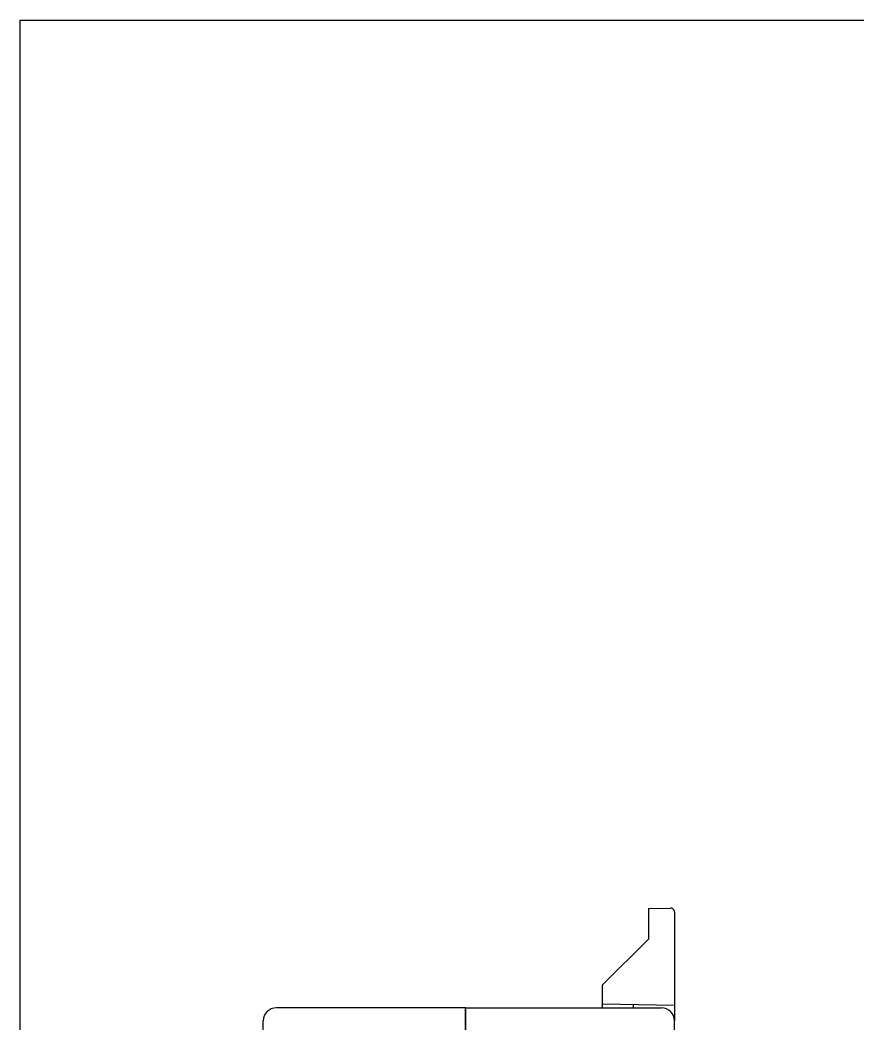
# Model space of a CAD drawing. Header units: millimetres. Extents: x 0 to 297, y 0 to 210.
# Drawn here: x 0 to 64.2, y 133.1 to 210 of the extents above; entities that cross this region are included whole.
import ezdxf

# ---------------------------------------------------------------- set-up
doc = ezdxf.new("R2010")
doc.units = ezdxf.units.MM
doc.header["$LTSCALE"] = 16.335
for name, color, linetype in [('000_19_DXF_CONTINUOUS_LINE', 7, 'CONTINUOUS'), ('CORE300_100_DXF_CONTINUOUS_LINE', 7, 'CONTINUOUS'), ('CORES3_DXF_FORMAT', 7, 'CONTINUOUS'), ('STA0226C0A_1DXF_CONTINUOUS_LINE', 7, 'CONTINUOUS')]:
    doc.layers.add(name, color=color, linetype=linetype)

msp = doc.modelspace()

# ---------------------------------------------------------------- linework, layer by layer
at = {"layer": '000_19_DXF_CONTINUOUS_LINE', "color": 7, "linetype": 'CONTINUOUS'}
for p, q in [((48.1301, 141.9418), (49.8249, 141.9714)), ((48.1301, 141.9418), (48.1301, 139.5767)), ((50.1301, 141.6714), (50.1301, 133.329)), ((44.6301, 136.0767), (48.1301, 139.5767)), ((44.6301, 134.329), (44.6301, 136.0767)), ((44.6301, 134.6227), (50.1301, 134.5267)), ((46.9593, 134.5821), (46.9593, 134.329))]:
    msp.add_line(p, q, dxfattribs=at)
msp.add_arc((49.8301, 141.6714), 0.3, 0, 91, dxfattribs=at)
at = {"layer": 'CORE300_100_DXF_CONTINUOUS_LINE', "color": 7, "linetype": 'CONTINUOUS'}
for p, q in [((34.1301, 134.329), (34.1301, 80.329)), ((34.1301, 134.329), (49.1301, 134.329)), ((50.1301, 125.1313), (50.1301, 133.329))]:
    msp.add_line(p, q, dxfattribs=at)
msp.add_arc((49.1301, 133.329), 1, 0, 90, dxfattribs=at)
at = {"layer": 'CORES3_DXF_FORMAT', "color": 7, "linetype": 'CONTINUOUS'}
for p, q in [((0, 0), (0, 210)), ((0, 210), (297, 210))]:
    msp.add_line(p, q, dxfattribs=at)
at = {"layer": 'STA0226C0A_1DXF_CONTINUOUS_LINE', "color": 7, "linetype": 'CONTINUOUS'}
for p, q in [((34.1301, 134.329), (19.6301, 134.329)), ((34.1301, 96.329), (34.1301, 134.329)), ((18.6301, 81.329), (18.6301, 133.329))]:
    msp.add_line(p, q, dxfattribs=at)
msp.add_arc((19.6301, 133.329), 1, 90, 180, dxfattribs=at)

doc.saveas('drawing.dxf')
